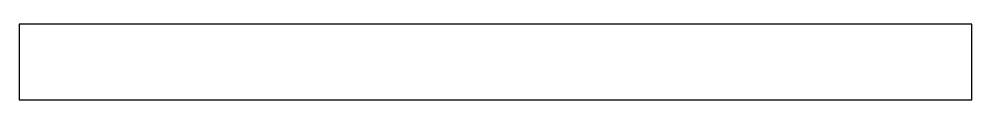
# Model space of a CAD drawing. Extents: x 0 to 120, y 0 to 9.
import ezdxf

# ---------------------------------------------------------------- set-up
doc = ezdxf.new("R2010")
doc.units = 0
doc.header["$MEASUREMENT"] = 0
doc.layers.add('BURN', color=1, linetype='CONTINUOUS')
doc.layers.add('SCRIBE', color=1, linetype='CONTINUOUS')

msp = doc.modelspace()

# ---------------------------------------------------------------- linework, layer by layer
at = {"layer": 'BURN'}
for p, q in [((120, 9.478946), (0, 9.478946)), ((0, 9.478946), (0, 0)), ((120, 0), (120, 9.478946)), ((0, 0), (120, 0))]:
    msp.add_line(p, q, dxfattribs=at)
at = {"layer": 'SCRIBE'}
for centre in [(1, 3.7394), (119, 3.7394)]:
    msp.add_circle(centre, 0, dxfattribs=at)

doc.saveas('drawing.dxf')
